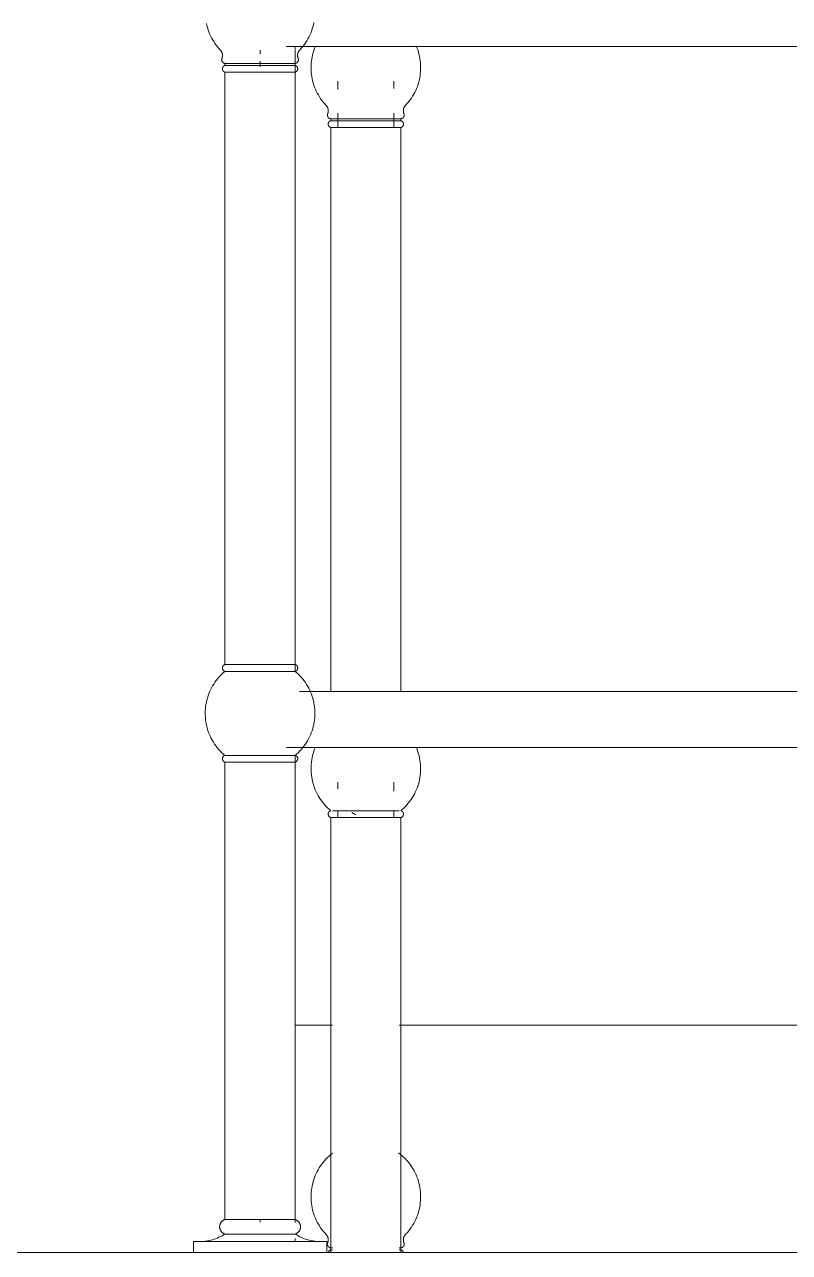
# Model space of a CAD drawing. Header units: inches. Extents: x 22 to 382261, y 22 to 371281.
# Drawn here: x 307806 to 308351, y 145069 to 145945 of the extents above; entities that cross this region are included whole.
import ezdxf

# ---------------------------------------------------------------- set-up
doc = ezdxf.new("R2010")
doc.units = ezdxf.units.IN
doc.header["$MEASUREMENT"] = 0
doc.linetypes.add('Grid Line 1_2_', pattern=[22.225, 12.7, -3.175, 3.175, -3.175])
for name, color, linetype, lineweight in [('A-DOOR', 31, 'Continuous', 9), ('A-DOOR-FRAM', 31, 'Continuous', 9), ('A-FLOR', 192, 'Continuous', 9), ('A-FLOR-HRAL', 11, 'Continuous', 9), ('A-FLOR-LEVL', 51, 'Continuous', 9), ('A-ROOF', 132, 'Continuous', 9), ('I-WALL', 2, 'Continuous', 9)]:
    doc.layers.add(name, color=color, linetype=linetype, lineweight=lineweight)

# ---------------------------------------------------------------- blocks, each defined once
blk = doc.blocks.new('Railing - 950mm High Post-464051-Left Side Elevation')
at = {"layer": 'A-FLOR-HRAL'}
for p, q in [((11569.16, 3453.31), (11569.16, 3451.82)), ((11569.16, 3453.31), (11570.39, 3453.31)), ((11569.16, 3451.82), (11570.39, 3451.82)), ((11618.02, 3453.31), (11619.25, 3453.31)), ((11618.02, 3451.82), (11619.25, 3451.82)), ((11619.25, 3451.82), (11619.25, 3453.31))]:
    blk.add_line(p, q, dxfattribs=at)
at = {"layer": 'A-FLOR-HRAL', "flags": 128}
for points in [[(11565.95, 3462.75), (11564.89, 3463.9), (11563.89, 3465.09), (11562.92, 3466.32), (11562.01, 3467.59), (11561.15, 3468.89), (11560.35, 3470.23), (11559.6, 3471.59), (11558.9, 3472.99), (11558.26, 3474.41), (11557.67, 3475.86), (11557.15, 3477.33), (11556.68, 3478.82), (11556.28, 3480.33), (11555.93, 3481.85), (11555.65, 3483.39), (11555.43, 3484.93), (11555.26, 3486.48), (11555.17, 3488.04), (11555.13, 3489.6), (11555.16, 3491.16), (11555.25, 3492.72), (11555.4, 3494.28), (11555.61, 3495.82), (11555.89, 3497.36), (11556.22, 3498.88), (11556.62, 3500.39), (11557.07, 3501.89), (11557.59, 3503.36), (11558.17, 3504.81), (11558.8, 3506.24), (11559.49, 3507.64), (11560.23, 3509.01), (11561.03, 3510.35), (11561.88, 3511.66), (11562.78, 3512.93), (11563.74, 3514.17), (11564.74, 3515.37), (11565.79, 3516.52), (11566.88, 3517.64), (11568.02, 3518.71), (11569.2, 3519.73), (11570.42, 3520.7)], [(11617.55, 3521.03), (11618.79, 3520.07), (11619.98, 3519.06), (11621.13, 3518.01), (11622.24, 3516.91), (11623.31, 3515.77), (11624.33, 3514.59), (11625.3, 3513.37), (11626.22, 3512.1), (11627.09, 3510.81), (11627.9, 3509.48), (11628.67, 3508.12), (11629.38, 3506.72), (11630.03, 3505.31), (11630.62, 3503.86), (11631.16, 3502.4), (11631.64, 3500.91), (11632.05, 3499.41), (11632.41, 3497.89), (11632.71, 3496.35), (11632.94, 3494.81), (11633.11, 3493.26), (11633.22, 3491.7), (11633.27, 3490.14), (11633.26, 3488.58), (11633.18, 3487.02), (11633.04, 3485.47), (11632.84, 3483.92), (11632.58, 3482.38), (11632.25, 3480.85), (11631.87, 3479.34), (11631.42, 3477.84), (11630.92, 3476.37), (11630.36, 3474.91), (11629.73, 3473.48), (11629.06, 3472.07), (11628.32, 3470.69), (11627.54, 3469.35), (11626.69, 3468.03), (11625.8, 3466.75), (11624.86, 3465.51), (11623.86, 3464.3), (11622.82, 3463.14), (11622.45, 3462.75)], [(11567.04, 3456.86), (11567.12, 3457.06), (11567.19, 3457.27), (11567.25, 3457.47), (11567.31, 3457.69), (11567.36, 3457.9), (11567.4, 3458.11), (11567.43, 3458.33), (11567.45, 3458.55), (11567.46, 3458.76), (11567.46, 3458.98), (11567.46, 3459.2), (11567.45, 3459.42), (11567.42, 3459.64), (11567.39, 3459.85), (11567.35, 3460.07), (11567.31, 3460.28), (11567.25, 3460.49), (11567.18, 3460.7), (11567.11, 3460.91), (11567.03, 3461.11), (11566.94, 3461.31), (11566.84, 3461.5), (11566.74, 3461.69), (11566.63, 3461.88), (11566.51, 3462.06), (11566.38, 3462.24), (11566.24, 3462.41), (11566.1, 3462.58), (11565.96, 3462.74), (11565.95, 3462.75)], [(11622.45, 3462.75), (11622.31, 3462.59), (11622.17, 3462.42), (11622.03, 3462.25), (11621.9, 3462.07), (11621.78, 3461.89), (11621.67, 3461.7), (11621.57, 3461.51), (11621.47, 3461.31), (11621.38, 3461.12), (11621.3, 3460.91), (11621.22, 3460.71), (11621.16, 3460.5), (11621.1, 3460.29), (11621.05, 3460.08), (11621.01, 3459.86), (11620.98, 3459.64), (11620.96, 3459.43), (11620.95, 3459.21), (11620.94, 3458.99), (11620.95, 3458.77), (11620.96, 3458.56), (11620.98, 3458.34), (11621.01, 3458.12), (11621.05, 3457.91), (11621.09, 3457.69), (11621.15, 3457.48), (11621.21, 3457.27), (11621.29, 3457.07), (11621.37, 3456.86), (11621.37, 3456.86)], [(11569.16, 3453.31), (11569.06, 3453.32), (11568.96, 3453.33), (11568.86, 3453.35), (11568.76, 3453.38), (11568.66, 3453.4), (11568.56, 3453.44), (11568.46, 3453.47), (11568.37, 3453.51), (11568.28, 3453.55), (11568.18, 3453.6), (11568.09, 3453.65), (11568.01, 3453.71), (11567.92, 3453.76), (11567.84, 3453.82), (11567.76, 3453.89), (11567.68, 3453.96), (11567.61, 3454.03), (11567.54, 3454.1), (11567.47, 3454.18), (11567.4, 3454.25), (11567.34, 3454.34), (11567.28, 3454.42), (11567.22, 3454.51), (11567.17, 3454.59), (11567.12, 3454.68), (11567.08, 3454.78), (11567.03, 3454.87), (11567, 3454.96), (11566.96, 3455.06), (11566.93, 3455.16), (11566.91, 3455.26), (11566.88, 3455.36), (11566.87, 3455.46), (11566.85, 3455.56), (11566.84, 3455.66), (11566.84, 3455.77), (11566.83, 3455.87), (11566.84, 3455.97), (11566.84, 3456.07), (11566.85, 3456.18), (11566.87, 3456.28), (11566.89, 3456.38), (11566.91, 3456.48), (11566.94, 3456.58), (11566.97, 3456.68), (11567, 3456.77), (11567.04, 3456.86)], [(11567.41, 3449.98), (11567.43, 3450.08), (11567.46, 3450.17), (11567.49, 3450.27), (11567.53, 3450.36), (11567.57, 3450.45), (11567.61, 3450.54), (11567.66, 3450.63), (11567.71, 3450.72), (11567.76, 3450.8), (11567.82, 3450.89), (11567.88, 3450.97), (11567.95, 3451.04), (11568.01, 3451.12), (11568.08, 3451.19), (11568.15, 3451.26), (11568.23, 3451.33), (11568.31, 3451.39), (11568.39, 3451.45), (11568.47, 3451.51), (11568.55, 3451.56), (11568.64, 3451.61), (11568.73, 3451.66), (11568.82, 3451.7), (11568.91, 3451.74), (11569, 3451.77), (11569.1, 3451.8), (11569.16, 3451.82)], [(11621.37, 3456.86), (11621.41, 3456.76), (11621.44, 3456.66), (11621.47, 3456.57), (11621.5, 3456.47), (11621.52, 3456.37), (11621.54, 3456.27), (11621.55, 3456.16), (11621.56, 3456.06), (11621.57, 3455.96), (11621.57, 3455.86), (11621.57, 3455.75), (11621.56, 3455.65), (11621.55, 3455.55), (11621.54, 3455.45), (11621.52, 3455.35), (11621.5, 3455.25), (11621.47, 3455.15), (11621.44, 3455.05), (11621.4, 3454.95), (11621.37, 3454.86), (11621.32, 3454.76), (11621.28, 3454.67), (11621.23, 3454.58), (11621.18, 3454.49), (11621.12, 3454.41), (11621.06, 3454.33), (11621, 3454.24), (11620.93, 3454.17), (11620.86, 3454.09), (11620.79, 3454.02), (11620.71, 3453.95), (11620.64, 3453.88), (11620.56, 3453.82), (11620.47, 3453.76), (11620.39, 3453.7), (11620.3, 3453.65), (11620.21, 3453.6), (11620.12, 3453.55), (11620.03, 3453.51), (11619.93, 3453.47), (11619.83, 3453.43), (11619.74, 3453.4), (11619.64, 3453.37), (11619.54, 3453.35), (11619.44, 3453.33), (11619.34, 3453.32), (11619.25, 3453.31)], [(11619.25, 3451.82), (11619.34, 3451.79), (11619.44, 3451.76), (11619.53, 3451.72), (11619.62, 3451.68), (11619.71, 3451.64), (11619.8, 3451.59), (11619.88, 3451.54), (11619.97, 3451.49), (11620.05, 3451.43), (11620.13, 3451.37), (11620.2, 3451.3), (11620.28, 3451.23), (11620.35, 3451.16), (11620.42, 3451.09), (11620.48, 3451.02), (11620.55, 3450.94), (11620.6, 3450.86), (11620.66, 3450.77), (11620.71, 3450.69), (11620.76, 3450.6), (11620.81, 3450.51), (11620.85, 3450.42), (11620.89, 3450.33), (11620.92, 3450.24), (11620.95, 3450.14), (11620.98, 3450.04)]]:
    blk.add_lwpolyline(points, dxfattribs=at)
blk = doc.blocks.new('Railing - 950mm High Post-464045-Left Side Elevation')
at = {"layer": 'A-FLOR-HRAL'}
for p, q in [((11569.16, 4258.57), (11569.16, 4257.09)), ((11569.16, 4258.57), (11594.2, 4258.57)), ((11569.16, 4257.09), (11594.2, 4257.09)), ((11594.2, 4258.57), (11619.25, 4258.57)), ((11594.2, 4257.09), (11619.25, 4257.09)), ((11619.25, 4257.09), (11619.25, 4258.57)), ((11569.16, 4252.28), (11569.16, 3850)), ((11569.16, 4252.28), (11594.2, 4252.28)), ((11594.2, 4252.28), (11619.25, 4252.28)), ((11619.25, 3850), (11619.25, 4252.28)), ((11569.16, 3760.2), (11569.16, 3450)), ((11569.16, 3760.2), (11594.2, 3760.2)), ((11570.39, 3765.01), (11594.2, 3765.01)), ((11594.2, 3765.01), (11618.02, 3765.01)), ((11594.2, 3760.2), (11619.25, 3760.2)), ((11619.25, 3450), (11619.25, 3760.2))]:
    blk.add_line(p, q, dxfattribs=at)
at = {"layer": 'A-FLOR-HRAL', "flags": 128}
for points in [[(11565.95, 4268.01), (11564.89, 4269.16), (11563.89, 4270.35), (11562.92, 4271.58), (11562.01, 4272.85), (11561.15, 4274.15), (11560.35, 4275.49), (11559.6, 4276.86), (11558.9, 4278.25), (11558.26, 4279.68), (11557.67, 4281.12), (11557.15, 4282.59), (11556.68, 4284.08), (11556.28, 4285.59), (11555.93, 4287.11), (11555.65, 4288.65), (11555.43, 4290.19), (11555.26, 4291.75), (11555.17, 4293.31), (11555.13, 4294.87), (11555.16, 4296.43), (11555.25, 4297.99), (11555.4, 4299.54), (11555.61, 4301.09), (11555.89, 4302.62), (11556.22, 4304.15), (11556.62, 4305.66), (11557.07, 4307.15), (11557.59, 4308.62), (11558.17, 4310.07)], [(11630.03, 4310.57), (11630.62, 4309.13), (11631.16, 4307.66), (11631.64, 4306.17), (11632.05, 4304.67), (11632.41, 4303.15), (11632.71, 4301.62), (11632.94, 4300.07), (11633.11, 4298.52), (11633.22, 4296.96), (11633.27, 4295.4), (11633.26, 4293.84), (11633.18, 4292.28), (11633.04, 4290.73), (11632.84, 4289.18), (11632.58, 4287.64), (11632.25, 4286.12), (11631.87, 4284.6), (11631.42, 4283.11), (11630.92, 4281.63), (11630.36, 4280.17), (11629.73, 4278.74), (11629.06, 4277.33), (11628.32, 4275.96), (11627.54, 4274.61), (11626.69, 4273.29), (11625.8, 4272.01), (11624.86, 4270.77), (11623.86, 4269.57), (11622.82, 4268.4), (11622.45, 4268.01)], [(11567.04, 4262.12), (11567.12, 4262.32), (11567.19, 4262.53), (11567.25, 4262.74), (11567.31, 4262.95), (11567.36, 4263.16), (11567.4, 4263.38), (11567.43, 4263.59), (11567.45, 4263.81), (11567.46, 4264.03), (11567.46, 4264.25), (11567.46, 4264.46), (11567.45, 4264.68), (11567.42, 4264.9), (11567.39, 4265.12), (11567.35, 4265.33), (11567.31, 4265.54), (11567.25, 4265.75), (11567.18, 4265.96), (11567.11, 4266.17), (11567.03, 4266.37), (11566.94, 4266.57), (11566.84, 4266.77), (11566.74, 4266.96), (11566.63, 4267.14), (11566.51, 4267.33), (11566.38, 4267.5), (11566.24, 4267.68), (11566.1, 4267.84), (11565.96, 4268), (11565.95, 4268.01)], [(11622.45, 4268.01), (11622.31, 4267.85), (11622.17, 4267.68), (11622.03, 4267.51), (11621.9, 4267.33), (11621.78, 4267.15), (11621.67, 4266.96), (11621.57, 4266.77), (11621.47, 4266.58), (11621.38, 4266.38), (11621.3, 4266.18), (11621.22, 4265.97), (11621.16, 4265.76), (11621.1, 4265.55), (11621.05, 4265.34), (11621.01, 4265.12), (11620.98, 4264.91), (11620.96, 4264.69), (11620.95, 4264.47), (11620.94, 4264.25), (11620.95, 4264.04), (11620.96, 4263.82), (11620.98, 4263.6), (11621.01, 4263.38), (11621.05, 4263.17), (11621.09, 4262.96), (11621.15, 4262.75), (11621.21, 4262.54), (11621.29, 4262.33), (11621.37, 4262.13), (11621.37, 4262.12)], [(11569.16, 4258.57), (11569.06, 4258.58), (11568.96, 4258.6), (11568.86, 4258.62), (11568.76, 4258.64), (11568.66, 4258.67), (11568.56, 4258.7), (11568.46, 4258.74), (11568.37, 4258.77), (11568.28, 4258.82), (11568.18, 4258.86), (11568.09, 4258.92), (11568.01, 4258.97), (11567.92, 4259.03), (11567.84, 4259.09), (11567.76, 4259.15), (11567.68, 4259.22), (11567.61, 4259.29), (11567.54, 4259.36), (11567.47, 4259.44), (11567.4, 4259.52), (11567.34, 4259.6), (11567.28, 4259.68), (11567.22, 4259.77), (11567.17, 4259.86), (11567.12, 4259.95), (11567.08, 4260.04), (11567.03, 4260.13), (11567, 4260.23), (11566.96, 4260.32), (11566.93, 4260.42), (11566.91, 4260.52), (11566.88, 4260.62), (11566.87, 4260.72), (11566.85, 4260.83), (11566.84, 4260.93), (11566.84, 4261.03), (11566.83, 4261.13), (11566.84, 4261.24), (11566.84, 4261.34), (11566.85, 4261.44), (11566.87, 4261.54), (11566.89, 4261.64), (11566.91, 4261.74), (11566.94, 4261.84), (11566.97, 4261.94), (11567, 4262.04), (11567.04, 4262.12)], [(11569.16, 4252.28), (11569.06, 4252.31), (11568.97, 4252.34), (11568.88, 4252.38), (11568.79, 4252.42), (11568.7, 4252.46), (11568.61, 4252.51), (11568.52, 4252.56), (11568.44, 4252.62), (11568.36, 4252.67), (11568.28, 4252.73), (11568.2, 4252.8), (11568.13, 4252.87), (11568.06, 4252.94), (11567.99, 4253.01), (11567.92, 4253.09), (11567.86, 4253.16), (11567.8, 4253.24), (11567.74, 4253.33), (11567.69, 4253.41), (11567.64, 4253.5), (11567.6, 4253.59), (11567.56, 4253.68), (11567.52, 4253.77), (11567.48, 4253.87), (11567.45, 4253.96), (11567.43, 4254.06), (11567.4, 4254.15), (11567.38, 4254.25), (11567.37, 4254.35), (11567.36, 4254.45), (11567.35, 4254.55), (11567.35, 4254.65), (11567.35, 4254.75), (11567.35, 4254.85), (11567.36, 4254.95), (11567.37, 4255.05), (11567.39, 4255.15), (11567.41, 4255.25), (11567.43, 4255.34), (11567.46, 4255.44), (11567.49, 4255.53), (11567.53, 4255.63), (11567.57, 4255.72), (11567.61, 4255.81), (11567.66, 4255.9), (11567.71, 4255.98), (11567.76, 4256.07), (11567.82, 4256.15), (11567.88, 4256.23), (11567.95, 4256.31), (11568.01, 4256.38), (11568.08, 4256.45), (11568.15, 4256.52), (11568.23, 4256.59), (11568.31, 4256.65), (11568.39, 4256.71), (11568.47, 4256.77), (11568.55, 4256.82), (11568.64, 4256.87), (11568.73, 4256.92), (11568.82, 4256.96), (11568.91, 4257), (11569, 4257.04), (11569.1, 4257.07), (11569.16, 4257.09)], [(11621.37, 4262.12), (11621.41, 4262.02), (11621.44, 4261.93), (11621.47, 4261.83), (11621.5, 4261.73), (11621.52, 4261.63), (11621.54, 4261.53), (11621.55, 4261.43), (11621.56, 4261.33), (11621.57, 4261.22), (11621.57, 4261.12), (11621.57, 4261.02), (11621.56, 4260.92), (11621.55, 4260.81), (11621.54, 4260.71), (11621.52, 4260.61), (11621.5, 4260.51), (11621.47, 4260.41), (11621.44, 4260.31), (11621.4, 4260.22), (11621.37, 4260.12), (11621.32, 4260.03), (11621.28, 4259.94), (11621.23, 4259.85), (11621.18, 4259.76), (11621.12, 4259.67), (11621.06, 4259.59), (11621, 4259.51), (11620.93, 4259.43), (11620.86, 4259.35), (11620.79, 4259.28), (11620.71, 4259.21), (11620.64, 4259.14), (11620.56, 4259.08), (11620.47, 4259.02), (11620.39, 4258.96), (11620.3, 4258.91), (11620.21, 4258.86), (11620.12, 4258.81), (11620.03, 4258.77), (11619.93, 4258.73), (11619.83, 4258.7), (11619.74, 4258.66), (11619.64, 4258.64), (11619.54, 4258.61), (11619.44, 4258.59), (11619.34, 4258.58), (11619.25, 4258.57)], [(11619.25, 4257.09), (11619.34, 4257.06), (11619.44, 4257.02), (11619.53, 4256.99), (11619.62, 4256.95), (11619.71, 4256.9), (11619.8, 4256.85), (11619.88, 4256.8), (11619.97, 4256.75), (11620.05, 4256.69), (11620.13, 4256.63), (11620.2, 4256.57), (11620.28, 4256.5), (11620.35, 4256.43), (11620.42, 4256.35), (11620.48, 4256.28), (11620.55, 4256.2), (11620.6, 4256.12), (11620.66, 4256.04), (11620.71, 4255.95), (11620.76, 4255.87), (11620.81, 4255.78), (11620.85, 4255.69), (11620.89, 4255.59), (11620.92, 4255.5), (11620.95, 4255.4), (11620.98, 4255.31), (11621, 4255.21), (11621.02, 4255.11), (11621.04, 4255.01), (11621.05, 4254.91), (11621.06, 4254.81), (11621.06, 4254.71), (11621.06, 4254.61), (11621.05, 4254.51), (11621.05, 4254.42), (11621.03, 4254.32), (11621.02, 4254.22), (11621, 4254.12), (11620.97, 4254.02), (11620.94, 4253.93), (11620.91, 4253.83), (11620.87, 4253.74), (11620.84, 4253.65), (11620.79, 4253.56), (11620.75, 4253.47), (11620.69, 4253.38), (11620.64, 4253.3), (11620.58, 4253.22), (11620.52, 4253.14), (11620.46, 4253.06), (11620.39, 4252.98), (11620.32, 4252.91), (11620.25, 4252.84), (11620.18, 4252.78), (11620.1, 4252.71), (11620.02, 4252.65), (11619.94, 4252.6), (11619.85, 4252.54), (11619.77, 4252.49), (11619.68, 4252.45), (11619.59, 4252.4), (11619.5, 4252.36), (11619.4, 4252.33), (11619.31, 4252.3), (11619.25, 4252.28)], [(11569.16, 3765.01), (11567.98, 3766.04), (11566.84, 3767.11), (11565.75, 3768.22), (11564.7, 3769.38), (11563.7, 3770.58), (11562.75, 3771.81), (11561.85, 3773.09), (11561, 3774.4), (11560.2, 3775.74), (11559.46, 3777.11), (11558.77, 3778.51), (11558.14, 3779.94), (11557.57, 3781.4), (11557.06, 3782.87), (11556.6, 3784.36), (11556.21, 3785.87), (11555.87, 3787.4), (11555.6, 3788.93), (11555.39, 3790.48), (11555.24, 3792.04), (11555.16, 3793.59), (11555.13, 3795.16), (11555.17, 3796.72), (11555.27, 3798.27), (11555.43, 3799.83), (11555.66, 3801.37), (11555.94, 3802.91), (11556.29, 3804.43), (11556.7, 3805.93), (11557.17, 3807.42), (11557.69, 3808.89), (11558.28, 3810.34)], [(11630.26, 3810.02), (11630.83, 3808.57), (11631.35, 3807.1), (11631.8, 3805.6), (11632.2, 3804.09), (11632.53, 3802.57), (11632.8, 3801.03), (11633.01, 3799.48), (11633.16, 3797.93), (11633.25, 3796.37), (11633.27, 3794.81), (11633.24, 3793.25), (11633.14, 3791.69), (11632.97, 3790.14), (11632.75, 3788.6), (11632.46, 3787.06), (11632.12, 3785.54), (11631.71, 3784.03), (11631.24, 3782.54), (11630.71, 3781.07), (11630.13, 3779.63), (11629.48, 3778.2), (11628.78, 3776.81), (11628.03, 3775.44), (11627.22, 3774.11), (11626.36, 3772.8), (11625.45, 3771.54), (11624.49, 3770.31), (11623.47, 3769.12), (11622.42, 3767.97), (11621.31, 3766.87), (11620.17, 3765.81), (11619.25, 3765.01)], [(11569.16, 3760.2), (11569.06, 3760.23), (11568.97, 3760.27), (11568.88, 3760.3), (11568.79, 3760.34), (11568.7, 3760.39), (11568.61, 3760.44), (11568.52, 3760.49), (11568.44, 3760.54), (11568.36, 3760.6), (11568.28, 3760.66), (11568.2, 3760.72), (11568.13, 3760.79), (11568.06, 3760.86), (11567.99, 3760.93), (11567.92, 3761.01), (11567.86, 3761.09), (11567.8, 3761.17), (11567.74, 3761.25), (11567.69, 3761.34), (11567.64, 3761.42), (11567.6, 3761.51), (11567.56, 3761.6), (11567.52, 3761.7), (11567.48, 3761.79), (11567.45, 3761.89), (11567.43, 3761.98), (11567.4, 3762.08), (11567.38, 3762.18), (11567.37, 3762.28), (11567.36, 3762.38), (11567.35, 3762.47), (11567.35, 3762.57), (11567.35, 3762.67), (11567.35, 3762.77), (11567.36, 3762.87), (11567.37, 3762.97), (11567.39, 3763.07), (11567.41, 3763.17), (11567.43, 3763.27), (11567.46, 3763.36), (11567.49, 3763.46), (11567.53, 3763.55), (11567.57, 3763.64), (11567.61, 3763.73), (11567.66, 3763.82), (11567.71, 3763.91), (11567.76, 3763.99), (11567.82, 3764.07), (11567.88, 3764.15), (11567.95, 3764.23), (11568.01, 3764.31), (11568.08, 3764.38), (11568.15, 3764.45), (11568.23, 3764.51), (11568.31, 3764.58), (11568.39, 3764.64), (11568.47, 3764.69), (11568.55, 3764.75), (11568.64, 3764.8), (11568.73, 3764.84), (11568.82, 3764.89), (11568.91, 3764.93), (11569, 3764.96), (11569.1, 3764.99), (11569.16, 3765.01)], [(11619.25, 3765.01), (11619.34, 3764.98), (11619.44, 3764.95), (11619.53, 3764.91), (11619.62, 3764.87), (11619.71, 3764.83), (11619.8, 3764.78), (11619.88, 3764.73), (11619.97, 3764.67), (11620.05, 3764.62), (11620.13, 3764.55), (11620.2, 3764.49), (11620.28, 3764.42), (11620.35, 3764.35), (11620.42, 3764.28), (11620.48, 3764.2), (11620.55, 3764.13), (11620.6, 3764.05), (11620.66, 3763.96), (11620.71, 3763.88), (11620.76, 3763.79), (11620.81, 3763.7), (11620.85, 3763.61), (11620.89, 3763.52), (11620.92, 3763.42), (11620.95, 3763.33), (11620.98, 3763.23), (11621, 3763.14), (11621.02, 3763.04), (11621.04, 3762.94), (11621.05, 3762.84), (11621.06, 3762.74), (11621.06, 3762.64), (11621.06, 3762.54), (11621.05, 3762.44), (11621.05, 3762.34), (11621.03, 3762.24), (11621.02, 3762.14), (11621, 3762.04), (11620.97, 3761.95), (11620.94, 3761.85), (11620.91, 3761.76), (11620.87, 3761.66), (11620.84, 3761.57), (11620.79, 3761.48), (11620.75, 3761.39), (11620.69, 3761.31), (11620.64, 3761.22), (11620.58, 3761.14), (11620.52, 3761.06), (11620.46, 3760.98), (11620.39, 3760.91), (11620.32, 3760.84), (11620.25, 3760.77), (11620.18, 3760.7), (11620.1, 3760.64), (11620.02, 3760.58), (11619.94, 3760.52), (11619.85, 3760.47), (11619.77, 3760.42), (11619.68, 3760.37), (11619.59, 3760.33), (11619.5, 3760.29), (11619.4, 3760.25), (11619.31, 3760.22), (11619.25, 3760.2)]]:
    blk.add_lwpolyline(points, dxfattribs=at)
blk = doc.blocks.new('Railing - Railing-377356-Left Side Elevation')
at = {"layer": 'A-FLOR-HRAL'}
for p, q in [((11574.2, 4285.43), (11574.2, 4279.51)), ((11614.2, 4280.13), (11614.2, 4285.43)), ((11574.2, 4262.48), (11574.2, 4252.28)), ((11614.2, 4252.28), (11614.2, 4262.48)), ((11574.2, 3785.43), (11574.2, 3780.58)), ((11614.2, 3778.99), (11614.2, 3785.43)), ((11574.2, 3765.01), (11574.2, 3760.2)), ((11584.2, 3763.7), (11586.96, 3762.04)), ((11614.2, 3760.2), (11614.2, 3765.01))]:
    blk.add_line(p, q, dxfattribs=at)
for name in ['Railing - 950mm High Post-464045-Left Side Elevation', 'Railing - 950mm High Post-464051-Left Side Elevation']:
    blk.add_blockref(name, (0, 0))
blk = doc.blocks.new('Roofs 1 - Roofs 1-397225-Left Side Elevation')
at = {"layer": 'A-ROOF'}
for p, q in [((11570.39, 3612.07), (11543.85, 3612.07)), ((12064.66, 3612.07), (11618.02, 3612.07))]:
    blk.add_line(p, q, dxfattribs=at)
blk = doc.blocks.new('M_Single-Flush - 900 by 2100-458081-Left Side Elevation')
at = {"layer": 'A-DOOR-FRAM'}
for p, q in [((11543.8, 4309.87), (11543.8, 4307.92)), ((11543.8, 4307.48), (11543.8, 4291.75)), ((11543.8, 3869.24), (11543.8, 3864.43)), ((11543.8, 3804.49), (11543.8, 3799.68)), ((11543.8, 3473.41), (11543.8, 3471.27)), ((11543.8, 3459.95), (11543.8, 3457.8))]:
    blk.add_line(p, q, dxfattribs=at)
blk = doc.blocks.new('Railing - 950mm High Post-V5-Left Side Elevation')
at = {"layer": 'A-FLOR-HRAL'}
for p, q in [((11493.76, 4298.04), (11493.76, 4296.56)), ((11493.76, 4298.04), (11543.85, 4298.04)), ((11493.76, 4296.56), (11543.85, 4296.56)), ((11493.76, 4291.75), (11493.76, 3869.24)), ((11493.76, 4291.75), (11543.85, 4291.75)), ((11518.8, 4298.04), (11543.85, 4298.04)), ((11518.8, 4296.56), (11526.54, 4296.56)), ((11533.52, 4296.56), (11543.85, 4296.56)), ((11543.85, 4296.56), (11543.85, 4298.04)), ((11543.85, 3869.24), (11543.85, 4291.75)), ((11493.76, 3869.24), (11543.85, 3869.24)), ((11493.76, 3864.43), (11543.85, 3864.43)), ((11493.76, 3804.49), (11543.85, 3804.49)), ((11493.76, 3799.68), (11493.76, 3473.41)), ((11493.76, 3799.68), (11543.85, 3799.68)), ((11543.85, 3473.41), (11543.85, 3799.68)), ((11493.76, 3473.41), (11543.85, 3473.41)), ((11493.67, 3463.1), (11543.94, 3463.1)), ((11539.14, 3463.1), (11542.71, 3463.1)), ((11471.3, 3457.8), (11471.3, 3450)), ((11471.3, 3457.8), (11566.3, 3457.8)), ((11566.3, 3450), (11566.3, 3457.8))]:
    blk.add_line(p, q, dxfattribs=at)
at = {"layer": 'A-FLOR-HRAL', "flags": 128}
for points in [[(11490.55, 4307.48), (11489.49, 4308.63), (11488.49, 4309.82), (11487.52, 4311.05), (11486.61, 4312.32), (11485.75, 4313.63), (11484.95, 4314.96), (11484.2, 4316.33), (11483.5, 4317.73), (11482.86, 4319.15), (11482.27, 4320.6), (11481.75, 4322.07), (11481.28, 4323.56), (11480.88, 4325.07), (11480.53, 4326.59)], [(11557.18, 4327.12), (11556.85, 4325.59), (11556.47, 4324.08), (11556.02, 4322.58), (11555.52, 4321.1), (11554.96, 4319.65), (11554.33, 4318.21), (11553.66, 4316.81), (11552.92, 4315.43), (11552.14, 4314.08), (11551.29, 4312.77), (11550.4, 4311.49), (11549.46, 4310.24), (11548.46, 4309.04), (11547.42, 4307.88), (11547.05, 4307.48)], [(11491.64, 4301.59), (11491.72, 4301.8), (11491.79, 4302), (11491.85, 4302.21), (11491.91, 4302.42), (11491.96, 4302.64), (11492, 4302.85), (11492.03, 4303.07), (11492.05, 4303.28), (11492.06, 4303.5), (11492.06, 4303.72), (11492.06, 4303.94), (11492.05, 4304.16), (11492.02, 4304.37), (11491.99, 4304.59), (11491.95, 4304.8), (11491.91, 4305.02), (11491.85, 4305.23), (11491.78, 4305.44), (11491.71, 4305.64), (11491.63, 4305.84), (11491.54, 4306.04), (11491.44, 4306.24), (11491.34, 4306.43), (11491.23, 4306.62), (11491.11, 4306.8), (11490.98, 4306.98), (11490.84, 4307.15), (11490.7, 4307.32), (11490.56, 4307.48), (11490.55, 4307.48)], [(11493.76, 4298.04), (11493.66, 4298.05), (11493.56, 4298.07), (11493.46, 4298.09), (11493.36, 4298.11), (11493.26, 4298.14), (11493.16, 4298.17), (11493.06, 4298.21), (11492.97, 4298.25), (11492.88, 4298.29), (11492.78, 4298.34), (11492.69, 4298.39), (11492.61, 4298.44), (11492.52, 4298.5), (11492.44, 4298.56), (11492.36, 4298.63), (11492.28, 4298.69), (11492.21, 4298.76), (11492.14, 4298.84), (11492.07, 4298.91), (11492, 4298.99), (11491.94, 4299.07), (11491.88, 4299.16), (11491.82, 4299.24), (11491.77, 4299.33), (11491.72, 4299.42), (11491.68, 4299.51), (11491.63, 4299.61), (11491.6, 4299.7), (11491.56, 4299.8), (11491.53, 4299.9), (11491.51, 4300), (11491.48, 4300.1), (11491.47, 4300.2), (11491.45, 4300.3), (11491.44, 4300.4), (11491.44, 4300.5), (11491.43, 4300.61), (11491.44, 4300.71), (11491.44, 4300.81), (11491.45, 4300.91), (11491.47, 4301.02), (11491.49, 4301.12), (11491.51, 4301.22), (11491.54, 4301.32), (11491.57, 4301.41), (11491.6, 4301.51), (11491.64, 4301.59)], [(11545.97, 4301.59), (11546.01, 4301.5), (11546.04, 4301.4), (11546.07, 4301.3), (11546.1, 4301.2), (11546.12, 4301.1), (11546.14, 4301), (11546.15, 4300.9), (11546.16, 4300.8), (11546.17, 4300.7), (11546.17, 4300.59), (11546.17, 4300.49), (11546.16, 4300.39), (11546.15, 4300.29), (11546.14, 4300.19), (11546.12, 4300.08), (11546.1, 4299.98), (11546.07, 4299.88), (11546.04, 4299.79), (11546, 4299.69), (11545.97, 4299.59), (11545.92, 4299.5), (11545.88, 4299.41), (11545.83, 4299.32), (11545.78, 4299.23), (11545.72, 4299.15), (11545.66, 4299.06), (11545.6, 4298.98), (11545.53, 4298.9), (11545.46, 4298.83), (11545.39, 4298.75), (11545.31, 4298.68), (11545.24, 4298.62), (11545.16, 4298.55), (11545.07, 4298.49), (11544.99, 4298.44), (11544.9, 4298.38), (11544.81, 4298.33), (11544.72, 4298.29), (11544.63, 4298.24), (11544.53, 4298.2), (11544.43, 4298.17), (11544.34, 4298.14), (11544.24, 4298.11), (11544.14, 4298.09), (11544.04, 4298.07), (11543.94, 4298.05), (11543.85, 4298.04)], [(11547.05, 4307.48), (11546.91, 4307.32), (11546.77, 4307.16), (11546.63, 4306.98), (11546.5, 4306.81), (11546.38, 4306.62), (11546.27, 4306.44), (11546.17, 4306.25), (11546.07, 4306.05), (11545.98, 4305.85), (11545.9, 4305.65), (11545.82, 4305.44), (11545.76, 4305.24), (11545.7, 4305.03), (11545.65, 4304.81), (11545.61, 4304.6), (11545.58, 4304.38), (11545.56, 4304.16), (11545.55, 4303.95), (11545.54, 4303.73), (11545.55, 4303.51), (11545.56, 4303.29), (11545.58, 4303.07), (11545.61, 4302.86), (11545.65, 4302.64), (11545.69, 4302.43), (11545.75, 4302.22), (11545.81, 4302.01), (11545.89, 4301.8), (11545.97, 4301.6), (11545.97, 4301.59)], [(11493.76, 4291.75), (11493.66, 4291.78), (11493.57, 4291.81), (11493.48, 4291.85), (11493.39, 4291.89), (11493.3, 4291.94), (11493.21, 4291.98), (11493.12, 4292.03), (11493.04, 4292.09), (11492.96, 4292.15), (11492.88, 4292.21), (11492.8, 4292.27), (11492.73, 4292.34), (11492.66, 4292.41), (11492.59, 4292.48), (11492.52, 4292.56), (11492.46, 4292.64), (11492.4, 4292.72), (11492.34, 4292.8), (11492.29, 4292.89), (11492.24, 4292.97), (11492.2, 4293.06), (11492.16, 4293.15), (11492.12, 4293.25), (11492.08, 4293.34), (11492.05, 4293.43), (11492.03, 4293.53), (11492, 4293.63), (11491.98, 4293.73), (11491.97, 4293.82), (11491.96, 4293.92), (11491.95, 4294.02), (11491.95, 4294.12), (11491.95, 4294.22), (11491.95, 4294.32), (11491.96, 4294.42), (11491.97, 4294.52), (11491.99, 4294.62), (11492.01, 4294.72), (11492.03, 4294.82), (11492.06, 4294.91), (11492.09, 4295.01), (11492.13, 4295.1), (11492.17, 4295.19), (11492.21, 4295.28), (11492.26, 4295.37), (11492.31, 4295.46), (11492.36, 4295.54), (11492.42, 4295.62), (11492.48, 4295.7), (11492.55, 4295.78), (11492.61, 4295.85), (11492.68, 4295.93), (11492.75, 4296), (11492.83, 4296.06), (11492.91, 4296.13), (11492.99, 4296.19), (11493.07, 4296.24), (11493.15, 4296.3), (11493.24, 4296.35), (11493.33, 4296.39), (11493.42, 4296.43), (11493.51, 4296.47), (11493.6, 4296.51), (11493.7, 4296.54), (11493.76, 4296.56)], [(11543.85, 4296.56), (11543.94, 4296.53), (11544.04, 4296.5), (11544.13, 4296.46), (11544.22, 4296.42), (11544.31, 4296.38), (11544.4, 4296.33), (11544.48, 4296.28), (11544.57, 4296.22), (11544.65, 4296.16), (11544.73, 4296.1), (11544.8, 4296.04), (11544.88, 4295.97), (11544.95, 4295.9), (11545.02, 4295.83), (11545.08, 4295.75), (11545.15, 4295.67), (11545.2, 4295.59), (11545.26, 4295.51), (11545.31, 4295.43), (11545.36, 4295.34), (11545.41, 4295.25), (11545.45, 4295.16), (11545.49, 4295.07), (11545.52, 4294.97), (11545.55, 4294.88), (11545.58, 4294.78), (11545.6, 4294.68), (11545.62, 4294.59), (11545.64, 4294.49), (11545.65, 4294.39), (11545.66, 4294.29), (11545.66, 4294.19), (11545.66, 4294.09), (11545.65, 4293.99), (11545.65, 4293.89), (11545.63, 4293.79), (11545.62, 4293.69), (11545.6, 4293.59), (11545.57, 4293.5), (11545.54, 4293.4), (11545.51, 4293.31), (11545.47, 4293.21), (11545.44, 4293.12), (11545.39, 4293.03), (11545.35, 4292.94), (11545.29, 4292.86), (11545.24, 4292.77), (11545.18, 4292.69), (11545.12, 4292.61), (11545.06, 4292.53), (11544.99, 4292.46), (11544.92, 4292.39), (11544.85, 4292.32), (11544.78, 4292.25), (11544.7, 4292.19), (11544.62, 4292.13), (11544.54, 4292.07), (11544.45, 4292.02), (11544.37, 4291.97), (11544.28, 4291.92), (11544.19, 4291.88), (11544.1, 4291.84), (11544, 4291.8), (11543.91, 4291.77), (11543.85, 4291.75)], [(11493.76, 3804.49), (11492.58, 3805.51), (11491.44, 3806.58), (11490.35, 3807.69), (11489.3, 3808.85), (11488.3, 3810.05), (11487.35, 3811.29), (11486.45, 3812.56), (11485.6, 3813.87), (11484.8, 3815.21), (11484.06, 3816.59), (11483.37, 3817.99), (11482.74, 3819.42), (11482.17, 3820.87), (11481.66, 3822.34), (11481.2, 3823.84), (11480.81, 3825.35), (11480.47, 3826.87), (11480.2, 3828.41), (11479.99, 3829.96), (11479.84, 3831.51), (11479.76, 3833.07), (11479.73, 3834.63), (11479.77, 3836.19), (11479.87, 3837.75), (11480.03, 3839.3), (11480.26, 3840.84), (11480.54, 3842.38), (11480.89, 3843.9), (11481.3, 3845.41), (11481.77, 3846.9), (11482.29, 3848.37), (11482.88, 3849.81), (11483.52, 3851.24), (11484.22, 3852.63), (11484.97, 3854), (11485.78, 3855.33), (11486.64, 3856.64), (11487.56, 3857.9), (11488.52, 3859.13), (11489.53, 3860.32), (11490.59, 3861.47), (11491.69, 3862.57), (11492.84, 3863.63), (11493.76, 3864.43)], [(11493.76, 3864.43), (11493.66, 3864.46), (11493.57, 3864.49), (11493.48, 3864.53), (11493.39, 3864.57), (11493.3, 3864.61), (11493.21, 3864.66), (11493.12, 3864.71), (11493.04, 3864.77), (11492.96, 3864.82), (11492.88, 3864.89), (11492.8, 3864.95), (11492.73, 3865.02), (11492.66, 3865.09), (11492.59, 3865.16), (11492.52, 3865.24), (11492.46, 3865.31), (11492.4, 3865.39), (11492.34, 3865.48), (11492.29, 3865.56), (11492.24, 3865.65), (11492.2, 3865.74), (11492.16, 3865.83), (11492.12, 3865.92), (11492.08, 3866.02), (11492.05, 3866.11), (11492.03, 3866.21), (11492, 3866.3), (11491.98, 3866.4), (11491.97, 3866.5), (11491.96, 3866.6), (11491.95, 3866.7), (11491.95, 3866.8), (11491.95, 3866.9), (11491.95, 3867), (11491.96, 3867.1), (11491.97, 3867.2), (11491.99, 3867.3), (11492.01, 3867.4), (11492.03, 3867.49), (11492.06, 3867.59), (11492.09, 3867.68), (11492.13, 3867.78), (11492.17, 3867.87), (11492.21, 3867.96), (11492.26, 3868.05), (11492.31, 3868.13), (11492.36, 3868.22), (11492.42, 3868.3), (11492.48, 3868.38), (11492.55, 3868.46), (11492.61, 3868.53), (11492.68, 3868.6), (11492.75, 3868.67), (11492.83, 3868.74), (11492.91, 3868.8), (11492.99, 3868.86), (11493.07, 3868.92), (11493.15, 3868.97), (11493.24, 3869.02), (11493.33, 3869.07), (11493.42, 3869.11), (11493.51, 3869.15), (11493.6, 3869.19), (11493.7, 3869.22), (11493.76, 3869.24)], [(11543.85, 3869.24), (11543.94, 3869.21), (11544.04, 3869.17), (11544.13, 3869.14), (11544.22, 3869.1), (11544.31, 3869.05), (11544.4, 3869.01), (11544.48, 3868.95), (11544.57, 3868.9), (11544.65, 3868.84), (11544.73, 3868.78), (11544.8, 3868.72), (11544.88, 3868.65), (11544.95, 3868.58), (11545.02, 3868.51), (11545.08, 3868.43), (11545.15, 3868.35), (11545.2, 3868.27), (11545.26, 3868.19), (11545.31, 3868.1), (11545.36, 3868.02), (11545.41, 3867.93), (11545.45, 3867.84), (11545.49, 3867.74), (11545.52, 3867.65), (11545.55, 3867.55), (11545.58, 3867.46), (11545.6, 3867.36), (11545.62, 3867.26), (11545.64, 3867.16), (11545.65, 3867.07), (11545.66, 3866.97), (11545.66, 3866.87), (11545.66, 3866.77), (11545.65, 3866.67), (11545.65, 3866.57), (11545.63, 3866.47), (11545.62, 3866.37), (11545.6, 3866.27), (11545.57, 3866.17), (11545.54, 3866.08), (11545.51, 3865.98), (11545.47, 3865.89), (11545.44, 3865.8), (11545.39, 3865.71), (11545.35, 3865.62), (11545.29, 3865.53), (11545.24, 3865.45), (11545.18, 3865.37), (11545.12, 3865.29), (11545.06, 3865.21), (11544.99, 3865.13), (11544.92, 3865.06), (11544.85, 3864.99), (11544.78, 3864.93), (11544.7, 3864.86), (11544.62, 3864.8), (11544.54, 3864.75), (11544.45, 3864.69), (11544.37, 3864.64), (11544.28, 3864.6), (11544.19, 3864.55), (11544.1, 3864.51), (11544, 3864.48), (11543.91, 3864.45), (11543.85, 3864.43)], [(11543.85, 3864.43), (11545.02, 3863.41), (11546.16, 3862.34), (11547.25, 3861.22), (11548.3, 3860.06), (11549.3, 3858.86), (11550.25, 3857.63), (11551.15, 3856.35), (11552, 3855.04), (11552.8, 3853.7), (11553.54, 3852.33), (11554.23, 3850.93), (11554.86, 3849.5), (11555.43, 3848.05), (11555.95, 3846.57), (11556.4, 3845.08), (11556.8, 3843.57), (11557.13, 3842.04), (11557.4, 3840.51), (11557.61, 3838.96), (11557.76, 3837.4), (11557.85, 3835.85), (11557.87, 3834.29), (11557.84, 3832.72), (11557.74, 3831.17), (11557.57, 3829.61), (11557.35, 3828.07), (11557.06, 3826.53), (11556.72, 3825.01), (11556.31, 3823.51), (11555.84, 3822.02), (11555.31, 3820.55), (11554.73, 3819.1), (11554.08, 3817.68), (11553.38, 3816.28), (11552.63, 3814.91), (11551.82, 3813.58), (11550.96, 3812.28), (11550.05, 3811.01), (11549.09, 3809.78), (11548.07, 3808.59), (11547.02, 3807.44), (11545.91, 3806.34), (11544.77, 3805.28), (11543.85, 3804.49)], [(11493.76, 3799.68), (11493.66, 3799.71), (11493.57, 3799.74), (11493.48, 3799.78), (11493.39, 3799.82), (11493.3, 3799.86), (11493.21, 3799.91), (11493.12, 3799.96), (11493.04, 3800.01), (11492.96, 3800.07), (11492.88, 3800.13), (11492.8, 3800.2), (11492.73, 3800.27), (11492.66, 3800.34), (11492.59, 3800.41), (11492.52, 3800.48), (11492.46, 3800.56), (11492.4, 3800.64), (11492.34, 3800.73), (11492.29, 3800.81), (11492.24, 3800.9), (11492.2, 3800.99), (11492.16, 3801.08), (11492.12, 3801.17), (11492.08, 3801.26), (11492.05, 3801.36), (11492.03, 3801.46), (11492, 3801.55), (11491.98, 3801.65), (11491.97, 3801.75), (11491.96, 3801.85), (11491.95, 3801.95), (11491.95, 3802.05), (11491.95, 3802.15), (11491.95, 3802.25), (11491.96, 3802.35), (11491.97, 3802.45), (11491.99, 3802.55), (11492.01, 3802.64), (11492.03, 3802.74), (11492.06, 3802.84), (11492.09, 3802.93), (11492.13, 3803.02), (11492.17, 3803.12), (11492.21, 3803.21), (11492.26, 3803.29), (11492.31, 3803.38), (11492.36, 3803.47), (11492.42, 3803.55), (11492.48, 3803.63), (11492.55, 3803.7), (11492.61, 3803.78), (11492.68, 3803.85), (11492.75, 3803.92), (11492.83, 3803.99), (11492.91, 3804.05), (11492.99, 3804.11), (11493.07, 3804.17), (11493.15, 3804.22), (11493.24, 3804.27), (11493.33, 3804.32), (11493.42, 3804.36), (11493.51, 3804.4), (11493.6, 3804.43), (11493.7, 3804.47), (11493.76, 3804.49)], [(11543.85, 3804.49), (11543.94, 3804.46), (11544.04, 3804.42), (11544.13, 3804.39), (11544.22, 3804.35), (11544.31, 3804.3), (11544.4, 3804.25), (11544.48, 3804.2), (11544.57, 3804.15), (11544.65, 3804.09), (11544.73, 3804.03), (11544.8, 3803.96), (11544.88, 3803.9), (11544.95, 3803.83), (11545.02, 3803.75), (11545.08, 3803.68), (11545.15, 3803.6), (11545.2, 3803.52), (11545.26, 3803.44), (11545.31, 3803.35), (11545.36, 3803.26), (11545.41, 3803.17), (11545.45, 3803.08), (11545.49, 3802.99), (11545.52, 3802.9), (11545.55, 3802.8), (11545.58, 3802.71), (11545.6, 3802.61), (11545.62, 3802.51), (11545.64, 3802.41), (11545.65, 3802.31), (11545.66, 3802.21), (11545.66, 3802.11), (11545.66, 3802.01), (11545.65, 3801.91), (11545.65, 3801.81), (11545.63, 3801.71), (11545.62, 3801.62), (11545.6, 3801.52), (11545.57, 3801.42), (11545.54, 3801.33), (11545.51, 3801.23), (11545.47, 3801.14), (11545.44, 3801.05), (11545.39, 3800.96), (11545.35, 3800.87), (11545.29, 3800.78), (11545.24, 3800.7), (11545.18, 3800.61), (11545.12, 3800.53), (11545.06, 3800.46), (11544.99, 3800.38), (11544.92, 3800.31), (11544.85, 3800.24), (11544.78, 3800.17), (11544.7, 3800.11), (11544.62, 3800.05), (11544.54, 3799.99), (11544.45, 3799.94), (11544.37, 3799.89), (11544.28, 3799.84), (11544.19, 3799.8), (11544.1, 3799.76), (11544, 3799.73), (11543.91, 3799.7), (11543.85, 3799.68)], [(11493.67, 3463.1), (11493.46, 3463.18), (11493.26, 3463.26), (11493.06, 3463.35), (11492.87, 3463.45), (11492.68, 3463.55), (11492.5, 3463.67), (11492.31, 3463.79), (11492.14, 3463.91), (11491.97, 3464.05), (11491.8, 3464.19), (11491.64, 3464.34), (11491.49, 3464.49), (11491.34, 3464.65), (11491.2, 3464.82), (11491.07, 3464.99), (11490.94, 3465.16), (11490.82, 3465.34), (11490.71, 3465.53), (11490.61, 3465.72), (11490.51, 3465.91), (11490.42, 3466.11), (11490.34, 3466.31), (11490.27, 3466.52), (11490.2, 3466.72), (11490.15, 3466.93), (11490.1, 3467.15), (11490.06, 3467.36), (11490.03, 3467.57), (11490.01, 3467.79), (11489.99, 3468.01), (11489.99, 3468.22), (11489.99, 3468.44), (11490, 3468.66), (11490.02, 3468.87), (11490.05, 3469.09), (11490.09, 3469.3), (11490.14, 3469.51), (11490.19, 3469.72), (11490.26, 3469.93), (11490.33, 3470.14), (11490.41, 3470.34), (11490.5, 3470.54), (11490.59, 3470.73), (11490.7, 3470.92), (11490.81, 3471.11), (11490.93, 3471.29), (11491.05, 3471.47), (11491.18, 3471.64), (11491.32, 3471.81), (11491.47, 3471.97), (11491.62, 3472.12), (11491.78, 3472.27), (11491.94, 3472.41), (11492.11, 3472.55), (11492.29, 3472.68), (11492.47, 3472.8), (11492.65, 3472.91), (11492.84, 3473.02), (11493.03, 3473.12), (11493.23, 3473.21), (11493.43, 3473.29), (11493.64, 3473.37), (11493.76, 3473.41)], [(11543.85, 3473.41), (11544.05, 3473.34), (11544.25, 3473.26), (11544.45, 3473.17), (11544.65, 3473.08), (11544.84, 3472.98), (11545.03, 3472.87), (11545.21, 3472.75), (11545.39, 3472.63), (11545.56, 3472.5), (11545.73, 3472.36), (11545.89, 3472.21), (11546.05, 3472.06), (11546.19, 3471.9), (11546.34, 3471.74), (11546.47, 3471.57), (11546.6, 3471.4), (11546.73, 3471.22), (11546.84, 3471.04), (11546.95, 3470.85), (11547.05, 3470.66), (11547.14, 3470.46), (11547.23, 3470.26), (11547.31, 3470.06), (11547.37, 3469.85), (11547.43, 3469.64), (11547.49, 3469.43), (11547.53, 3469.22), (11547.56, 3469), (11547.59, 3468.79), (11547.61, 3468.57), (11547.62, 3468.36), (11547.62, 3468.14), (11547.61, 3467.92), (11547.59, 3467.71), (11547.57, 3467.49), (11547.53, 3467.28), (11547.49, 3467.06), (11547.44, 3466.85), (11547.38, 3466.64), (11547.31, 3466.44), (11547.23, 3466.23), (11547.15, 3466.03), (11547.06, 3465.84), (11546.96, 3465.64), (11546.85, 3465.46), (11546.73, 3465.27), (11546.61, 3465.09), (11546.48, 3464.92), (11546.35, 3464.75), (11546.2, 3464.59), (11546.05, 3464.43), (11545.9, 3464.28), (11545.74, 3464.13), (11545.57, 3463.99), (11545.4, 3463.86), (11545.22, 3463.74), (11545.04, 3463.62), (11544.85, 3463.51), (11544.66, 3463.41), (11544.46, 3463.31), (11544.26, 3463.23), (11544.06, 3463.15), (11543.94, 3463.1)], [(11477.54, 3457.82), (11478.79, 3457.9), (11480.02, 3458.02), (11481.25, 3458.19), (11482.47, 3458.42), (11483.69, 3458.69), (11484.89, 3459.01), (11486.08, 3459.37), (11487.25, 3459.79), (11488.4, 3460.25), (11489.54, 3460.76), (11490.65, 3461.31), (11491.74, 3461.9), (11492.8, 3462.54), (11493.67, 3463.1)], [(11543.94, 3463.1), (11544.98, 3462.43), (11546.05, 3461.8), (11547.15, 3461.21), (11548.26, 3460.67), (11549.4, 3460.17), (11550.56, 3459.71), (11551.73, 3459.31), (11552.92, 3458.95), (11554.13, 3458.64), (11555.34, 3458.37), (11556.57, 3458.16), (11557.8, 3458), (11559.03, 3457.88), (11560.27, 3457.81)]]:
    blk.add_lwpolyline(points, dxfattribs=at)
blk = doc.blocks.new('Railing - Railing-516583-Left Side Elevation')
at = {"layer": 'A-FLOR-HRAL'}
for p, q in [((11537.42, 4310), (12444.73, 4310)), ((12435.37, 3850), (11546.95, 3850)), ((11537.74, 3810), (12445.04, 3810))]:
    blk.add_line(p, q, dxfattribs=at)
blk.add_blockref('Railing - 950mm High Post-V5-Left Side Elevation', (0, 0))

msp = doc.modelspace()

# ---------------------------------------------------------------- linework, layer by layer
at = {"layer": 'A-FLOR'}
msp.add_line((307274, 145069.45), (309074, 145069.45), dxfattribs=at)
at = {"layer": 'A-FLOR-LEVL', "linetype": 'Grid Line 1_2_'}
msp.add_line((274645.56, 145069.45), (329824.16, 145069.45), dxfattribs=at)
at = {"layer": 'I-WALL'}
for p, q in [((307974, 145926.93), (307974, 145924.15)), ((307974, 145919.05), (307974, 145914.9)), ((307974, 145092.86), (307974, 145090.91))]:
    msp.add_line(p, q, dxfattribs=at)

# ---------------------------------------------------------------- block references
at = {"layer": 'A-DOOR'}
msp.add_blockref('M_Single-Flush - 900 by 2100-458081-Left Side Elevation', (296455.19, 141619.45), dxfattribs=at)
at = {"layer": 'A-FLOR-HRAL'}
for name in ['Railing - Railing-516583-Left Side Elevation', 'Railing - Railing-377356-Left Side Elevation']:
    msp.add_blockref(name, (296455.19, 141619.45), dxfattribs=at)
at = {"layer": 'A-ROOF'}
msp.add_blockref('Roofs 1 - Roofs 1-397225-Left Side Elevation', (296455.19, 141619.45), dxfattribs=at)

doc.saveas('drawing.dxf')
